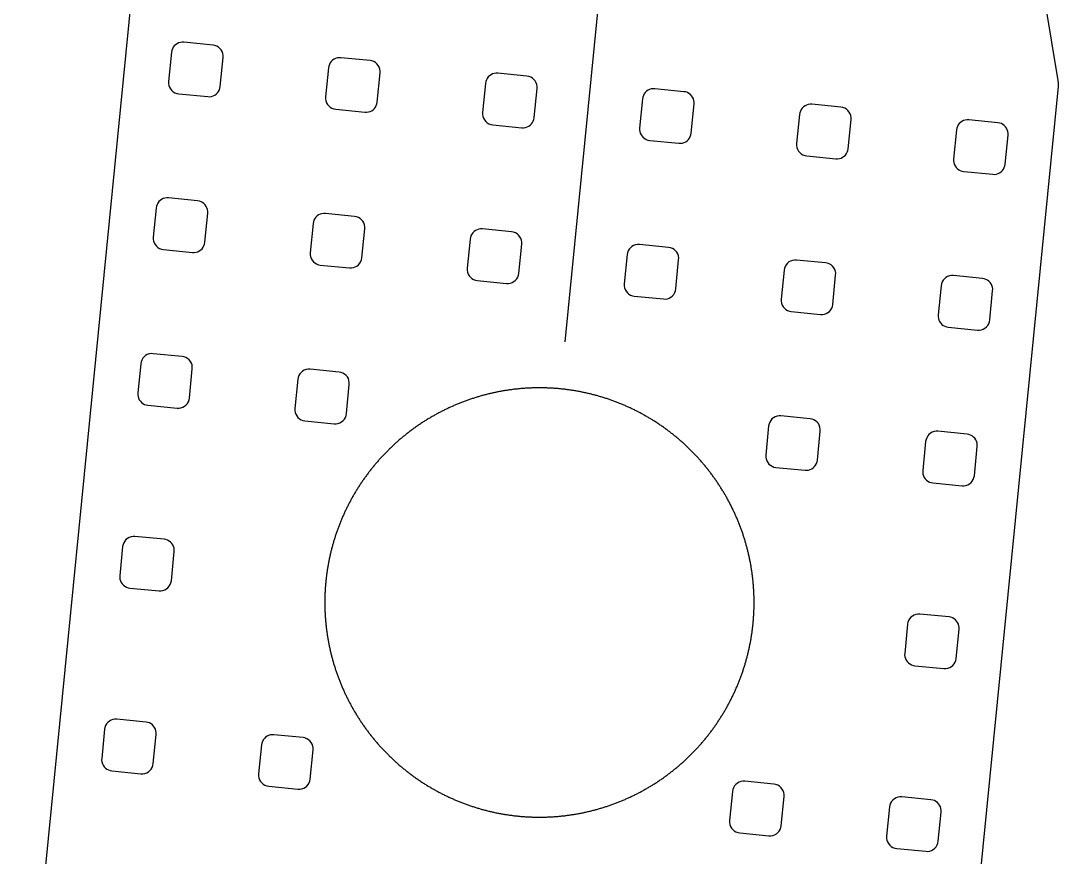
# Model space of a CAD drawing. Header units: millimetres. Extents: x -391 to 435, y -334 to 302.
# Drawn here: x -377.9 to -285.8, y -22.6 to 51.6 of the extents above; entities that cross this region are included whole.
import ezdxf

# ---------------------------------------------------------------- set-up
doc = ezdxf.new("R2010")
doc.units = ezdxf.units.MM
doc.layers.add('LED_STRIP', color=30, linetype='Continuous')
doc.layers.add('OUTLINE', color=7, linetype='Continuous')

msp = doc.modelspace()

# ---------------------------------------------------------------- linework, layer by layer
at = {"layer": 'LED_STRIP'}
msp.add_lwpolyline([(-329.548, 23.13), (-302.581, 295.702)], dxfattribs=at)
at = {"layer": 'OUTLINE'}
for points in [[(-377.869, -45.803), (-368.002, 53.935), (-367.959, 54.194), (-367.882, 54.445), (-342.035, 122.893), (-341.97, 123.098), (-341.928, 123.307), (-315.833, 299.813)], [(-288.781, 297.137), (-297.778, 118.94), (-297.777, 118.725), (-297.754, 118.513), (-285.82, 46.326), (-285.794, 46.065), (-285.803, 45.803), (-295.67, -53.935)]]:
    msp.add_lwpolyline(points, dxfattribs=at)
for points in [[(-364.463, 45.444), (-364.331, 45.33), (-364.181, 45.241), (-364.018, 45.18), (-363.847, 45.147), (-361.259, 44.892), (-361.102, 44.888), (-360.947, 44.91), (-360.797, 44.955), (-360.655, 45.024), (-360.527, 45.113), (-360.414, 45.222), (-360.319, 45.347), (-360.245, 45.486), (-360.193, 45.634), (-360.166, 45.788), (-359.91, 48.376), (-359.908, 48.55), (-359.936, 48.722), (-359.994, 48.886), (-360.079, 49.038), (-360.19, 49.173), (-360.322, 49.287), (-360.472, 49.375), (-360.635, 49.437), (-360.806, 49.469), (-363.394, 49.725), (-363.551, 49.728), (-363.706, 49.707), (-363.856, 49.661), (-363.997, 49.593), (-364.126, 49.503), (-364.239, 49.395), (-364.334, 49.27), (-364.408, 49.131), (-364.46, 48.983), (-364.487, 48.828), (-364.743, 46.241), (-364.745, 46.067), (-364.717, 45.895), (-364.659, 45.73), (-364.574, 45.578), (-364.463, 45.444)], [(-350.642, 44.2), (-350.531, 44.065), (-350.399, 43.952), (-350.249, 43.863), (-350.086, 43.801), (-349.915, 43.769), (-347.327, 43.513), (-347.17, 43.51), (-347.015, 43.531), (-346.865, 43.577), (-346.723, 43.645), (-346.595, 43.735), (-346.482, 43.844), (-346.387, 43.969), (-346.313, 44.107), (-346.261, 44.255), (-346.234, 44.41), (-345.978, 46.997), (-345.976, 47.172), (-346.004, 47.344), (-346.062, 47.508), (-346.147, 47.66), (-346.258, 47.795), (-346.39, 47.908), (-346.54, 47.997), (-346.703, 48.059), (-346.874, 48.091), (-349.462, 48.347), (-349.619, 48.35), (-349.774, 48.329), (-349.924, 48.283), (-350.065, 48.215), (-350.194, 48.125), (-350.307, 48.016), (-350.402, 47.891), (-350.476, 47.753), (-350.528, 47.605), (-350.555, 47.45), (-350.811, 44.863), (-350.813, 44.688), (-350.785, 44.516), (-350.727, 44.352), (-350.642, 44.2)], [(-336.71, 42.822), (-336.599, 42.687), (-336.467, 42.573), (-336.317, 42.485), (-336.154, 42.423), (-335.983, 42.391), (-333.395, 42.135), (-333.238, 42.132), (-333.083, 42.153), (-332.933, 42.199), (-332.791, 42.267), (-332.663, 42.357), (-332.55, 42.465), (-332.455, 42.591), (-332.381, 42.729), (-332.329, 42.877), (-332.302, 43.032), (-332.046, 45.619), (-332.044, 45.793), (-332.072, 45.965), (-332.13, 46.13), (-332.215, 46.282), (-332.326, 46.416), (-332.458, 46.53), (-332.608, 46.619), (-332.771, 46.68), (-332.942, 46.713), (-335.53, 46.969), (-335.687, 46.972), (-335.842, 46.95), (-335.992, 46.905), (-336.133, 46.836), (-336.262, 46.747), (-336.375, 46.638), (-336.47, 46.513), (-336.544, 46.375), (-336.596, 46.226), (-336.623, 46.072), (-336.879, 43.484), (-336.881, 43.31), (-336.853, 43.138), (-336.795, 42.974), (-336.71, 42.822)], [(-322.725, 41.374), (-322.617, 41.26), (-322.492, 41.166), (-322.353, 41.092), (-322.205, 41.04), (-322.051, 41.013), (-319.463, 40.757), (-319.306, 40.753), (-319.151, 40.775), (-319.001, 40.82), (-318.859, 40.889), (-318.731, 40.978), (-318.618, 41.087), (-318.523, 41.212), (-318.449, 41.351), (-318.397, 41.499), (-318.37, 41.653), (-318.114, 44.241), (-318.111, 44.398), (-318.132, 44.553), (-318.177, 44.703), (-318.246, 44.844), (-318.336, 44.973), (-318.444, 45.086), (-318.569, 45.181), (-318.708, 45.255), (-318.856, 45.307), (-319.01, 45.334), (-321.598, 45.59), (-321.755, 45.593), (-321.91, 45.572), (-322.06, 45.526), (-322.201, 45.458), (-322.33, 45.368), (-322.443, 45.26), (-322.538, 45.135), (-322.612, 44.996), (-322.664, 44.848), (-322.691, 44.693), (-322.947, 42.106), (-322.95, 41.949), (-322.929, 41.794), (-322.884, 41.644), (-322.815, 41.502), (-322.725, 41.374)], [(-308.846, 40.065), (-308.735, 39.93), (-308.603, 39.817), (-308.453, 39.728), (-308.29, 39.666), (-308.119, 39.634), (-305.531, 39.378), (-305.374, 39.375), (-305.219, 39.397), (-305.069, 39.442), (-304.928, 39.51), (-304.799, 39.6), (-304.686, 39.709), (-304.591, 39.834), (-304.517, 39.972), (-304.465, 40.12), (-304.438, 40.275), (-304.182, 42.862), (-304.18, 43.037), (-304.208, 43.209), (-304.266, 43.373), (-304.351, 43.525), (-304.462, 43.66), (-304.594, 43.773), (-304.744, 43.862), (-304.907, 43.924), (-305.078, 43.956), (-307.666, 44.212), (-307.823, 44.215), (-307.978, 44.194), (-308.128, 44.148), (-308.269, 44.08), (-308.398, 43.99), (-308.511, 43.881), (-308.606, 43.756), (-308.68, 43.618), (-308.732, 43.47), (-308.759, 43.315), (-309.015, 40.728), (-309.017, 40.554), (-308.989, 40.382), (-308.931, 40.217), (-308.846, 40.065)], [(-294.861, 38.617), (-294.753, 38.504), (-294.628, 38.409), (-294.489, 38.335), (-294.341, 38.284), (-294.187, 38.256), (-291.599, 38), (-291.442, 37.997), (-291.287, 38.018), (-291.137, 38.064), (-290.996, 38.132), (-290.867, 38.222), (-290.754, 38.33), (-290.659, 38.456), (-290.585, 38.594), (-290.533, 38.742), (-290.506, 38.897), (-290.25, 41.484), (-290.247, 41.641), (-290.268, 41.796), (-290.313, 41.947), (-290.382, 42.088), (-290.472, 42.216), (-290.58, 42.33), (-290.705, 42.424), (-290.844, 42.498), (-290.992, 42.55), (-291.146, 42.578), (-293.734, 42.834), (-293.891, 42.837), (-294.046, 42.815), (-294.196, 42.77), (-294.337, 42.701), (-294.466, 42.612), (-294.579, 42.503), (-294.674, 42.378), (-294.748, 42.24), (-294.8, 42.091), (-294.827, 41.937), (-295.083, 39.349), (-295.086, 39.193), (-295.065, 39.037), (-295.02, 38.887), (-294.951, 38.746), (-294.861, 38.617)], [(-365.941, 31.757), (-365.831, 31.622), (-365.698, 31.509), (-365.548, 31.42), (-365.385, 31.358), (-365.214, 31.326), (-362.627, 31.07), (-362.47, 31.067), (-362.314, 31.088), (-362.164, 31.134), (-362.023, 31.202), (-361.894, 31.292), (-361.781, 31.401), (-361.686, 31.526), (-361.612, 31.664), (-361.561, 31.812), (-361.533, 31.967), (-361.277, 34.554), (-361.274, 34.711), (-361.295, 34.866), (-361.341, 35.017), (-361.409, 35.158), (-361.499, 35.287), (-361.608, 35.4), (-361.733, 35.495), (-361.871, 35.569), (-362.019, 35.62), (-362.174, 35.648), (-364.761, 35.904), (-364.918, 35.907), (-365.073, 35.885), (-365.224, 35.84), (-365.365, 35.772), (-365.494, 35.682), (-365.607, 35.573), (-365.701, 35.448), (-365.776, 35.31), (-365.827, 35.162), (-365.855, 35.007), (-366.111, 32.42), (-366.113, 32.245), (-366.084, 32.073), (-366.027, 31.909), (-365.941, 31.757)], [(-352.009, 30.379), (-351.899, 30.244), (-351.766, 30.13), (-351.616, 30.041), (-351.453, 29.98), (-351.282, 29.948), (-348.695, 29.692), (-348.52, 29.69), (-348.348, 29.718), (-348.184, 29.776), (-348.032, 29.861), (-347.897, 29.972), (-347.784, 30.104), (-347.695, 30.254), (-347.633, 30.417), (-347.601, 30.588), (-347.345, 33.176), (-347.343, 33.35), (-347.371, 33.522), (-347.429, 33.687), (-347.515, 33.839), (-347.625, 33.973), (-347.757, 34.087), (-347.907, 34.176), (-348.07, 34.237), (-348.242, 34.269), (-350.829, 34.525), (-350.986, 34.529), (-351.141, 34.507), (-351.292, 34.462), (-351.433, 34.393), (-351.562, 34.304), (-351.675, 34.195), (-351.769, 34.07), (-351.844, 33.931), (-351.895, 33.783), (-351.923, 33.629), (-352.179, 31.041), (-352.181, 30.867), (-352.152, 30.695), (-352.095, 30.531), (-352.009, 30.379)], [(-338.077, 29), (-337.967, 28.866), (-337.834, 28.752), (-337.684, 28.663), (-337.521, 28.602), (-337.35, 28.569), (-334.763, 28.313), (-334.588, 28.311), (-334.416, 28.34), (-334.252, 28.398), (-334.1, 28.483), (-333.965, 28.594), (-333.852, 28.726), (-333.763, 28.876), (-333.701, 29.039), (-333.669, 29.21), (-333.413, 31.798), (-333.411, 31.972), (-333.439, 32.144), (-333.497, 32.308), (-333.583, 32.46), (-333.693, 32.595), (-333.825, 32.709), (-333.975, 32.797), (-334.138, 32.859), (-334.31, 32.891), (-336.897, 33.147), (-337.054, 33.15), (-337.209, 33.129), (-337.36, 33.083), (-337.501, 33.015), (-337.63, 32.925), (-337.743, 32.817), (-337.838, 32.691), (-337.912, 32.553), (-337.963, 32.405), (-337.991, 32.25), (-338.247, 29.663), (-338.249, 29.489), (-338.22, 29.317), (-338.163, 29.152), (-338.077, 29)], [(-324.145, 27.622), (-324.035, 27.487), (-323.902, 27.374), (-323.752, 27.285), (-323.589, 27.223), (-323.418, 27.191), (-320.831, 26.935), (-320.656, 26.933), (-320.484, 26.961), (-320.32, 27.019), (-320.168, 27.105), (-320.033, 27.215), (-319.92, 27.347), (-319.831, 27.497), (-319.769, 27.661), (-319.737, 27.832), (-319.481, 30.419), (-319.479, 30.594), (-319.507, 30.766), (-319.565, 30.93), (-319.651, 31.082), (-319.761, 31.217), (-319.893, 31.33), (-320.043, 31.419), (-320.206, 31.481), (-320.378, 31.513), (-322.965, 31.769), (-323.139, 31.771), (-323.311, 31.742), (-323.476, 31.685), (-323.628, 31.599), (-323.763, 31.489), (-323.876, 31.356), (-323.965, 31.207), (-324.026, 31.043), (-324.059, 30.872), (-324.315, 28.285), (-324.317, 28.11), (-324.288, 27.938), (-324.231, 27.774), (-324.145, 27.622)], [(-310.213, 26.244), (-310.103, 26.109), (-309.97, 25.995), (-309.82, 25.906), (-309.657, 25.845), (-309.486, 25.813), (-306.899, 25.557), (-306.724, 25.555), (-306.552, 25.583), (-306.388, 25.641), (-306.236, 25.726), (-306.101, 25.837), (-305.988, 25.969), (-305.899, 26.119), (-305.837, 26.282), (-305.805, 26.454), (-305.549, 29.041), (-305.547, 29.215), (-305.575, 29.387), (-305.633, 29.552), (-305.719, 29.704), (-305.829, 29.838), (-305.961, 29.952), (-306.111, 30.041), (-306.274, 30.102), (-306.446, 30.134), (-309.033, 30.39), (-309.207, 30.392), (-309.379, 30.364), (-309.544, 30.306), (-309.696, 30.221), (-309.831, 30.11), (-309.944, 29.978), (-310.033, 29.828), (-310.094, 29.665), (-310.127, 29.494), (-310.383, 26.906), (-310.385, 26.732), (-310.356, 26.56), (-310.299, 26.396), (-310.213, 26.244)], [(-296.229, 24.796), (-296.12, 24.682), (-295.995, 24.588), (-295.857, 24.514), (-295.708, 24.462), (-295.554, 24.434), (-292.967, 24.179), (-292.792, 24.177), (-292.62, 24.205), (-292.456, 24.263), (-292.304, 24.348), (-292.169, 24.459), (-292.056, 24.591), (-291.967, 24.741), (-291.905, 24.904), (-291.873, 25.075), (-291.617, 27.663), (-291.614, 27.819), (-291.635, 27.975), (-291.681, 28.125), (-291.749, 28.266), (-291.839, 28.395), (-291.948, 28.508), (-292.073, 28.603), (-292.211, 28.677), (-292.359, 28.729), (-292.514, 28.756), (-295.101, 29.012), (-295.275, 29.014), (-295.447, 28.986), (-295.612, 28.928), (-295.764, 28.843), (-295.899, 28.732), (-296.012, 28.6), (-296.101, 28.45), (-296.162, 28.287), (-296.195, 28.115), (-296.451, 25.528), (-296.454, 25.371), (-296.432, 25.216), (-296.387, 25.066), (-296.319, 24.924), (-296.229, 24.796)], [(-367.256, 17.866), (-367.147, 17.753), (-367.022, 17.658), (-366.884, 17.584), (-366.736, 17.532), (-366.581, 17.505), (-363.994, 17.249), (-363.82, 17.247), (-363.648, 17.275), (-363.483, 17.333), (-363.331, 17.418), (-363.196, 17.529), (-363.083, 17.661), (-362.994, 17.811), (-362.933, 17.974), (-362.9, 18.145), (-362.644, 20.733), (-362.642, 20.907), (-362.671, 21.079), (-362.728, 21.244), (-362.814, 21.395), (-362.924, 21.53), (-363.057, 21.644), (-363.207, 21.733), (-363.37, 21.794), (-363.541, 21.826), (-366.128, 22.082), (-366.303, 22.084), (-366.475, 22.056), (-366.639, 21.998), (-366.791, 21.913), (-366.926, 21.802), (-367.039, 21.67), (-367.128, 21.52), (-367.19, 21.357), (-367.222, 21.186), (-367.478, 18.598), (-367.481, 18.441), (-367.46, 18.286), (-367.414, 18.136), (-367.346, 17.995), (-367.256, 17.866)], [(-353.376, 16.557), (-353.266, 16.422), (-353.134, 16.309), (-352.984, 16.22), (-352.821, 16.159), (-352.649, 16.126), (-350.062, 15.87), (-349.888, 15.868), (-349.716, 15.897), (-349.551, 15.954), (-349.399, 16.04), (-349.264, 16.15), (-349.151, 16.283), (-349.062, 16.433), (-349.001, 16.596), (-348.968, 16.767), (-348.712, 19.354), (-348.71, 19.529), (-348.739, 19.701), (-348.796, 19.865), (-348.882, 20.017), (-348.992, 20.152), (-349.125, 20.265), (-349.275, 20.354), (-349.438, 20.416), (-349.609, 20.448), (-352.196, 20.704), (-352.371, 20.706), (-352.543, 20.678), (-352.707, 20.62), (-352.859, 20.534), (-352.994, 20.424), (-353.107, 20.292), (-353.196, 20.142), (-353.258, 19.979), (-353.29, 19.807), (-353.546, 17.22), (-353.548, 17.046), (-353.52, 16.874), (-353.462, 16.709), (-353.376, 16.557)], [(-312.787, 0.166), (-312.787, 0.249), (-312.789, 0.332), (-312.79, 0.416), (-312.792, 0.499), (-312.795, 0.582), (-312.797, 0.665), (-312.801, 0.748), (-312.804, 0.831), (-312.808, 0.914), (-312.812, 0.997), (-312.817, 1.08), (-312.821, 1.163), (-312.827, 1.246), (-312.832, 1.329), (-312.838, 1.412), (-312.845, 1.495), (-312.851, 1.577), (-312.858, 1.66), (-312.866, 1.743), (-312.874, 1.826), (-312.882, 1.909), (-312.89, 1.991), (-312.899, 2.074), (-312.908, 2.157), (-312.918, 2.239), (-312.928, 2.322), (-312.938, 2.404), (-312.949, 2.487), (-312.96, 2.569), (-312.971, 2.651), (-312.983, 2.734), (-312.995, 2.816), (-313.008, 2.898), (-313.02, 2.98), (-313.034, 3.062), (-313.047, 3.144), (-313.061, 3.226), (-313.075, 3.308), (-313.09, 3.39), (-313.105, 3.472), (-313.12, 3.553), (-313.136, 3.635), (-313.152, 3.716), (-313.168, 3.798), (-313.185, 3.879), (-313.202, 3.961), (-313.22, 4.042), (-313.237, 4.123), (-313.256, 4.204), (-313.274, 4.285), (-313.293, 4.366), (-313.312, 4.447), (-313.332, 4.528), (-313.352, 4.609), (-313.372, 4.689), (-313.393, 4.77), (-313.414, 4.85), (-313.435, 4.931), (-313.457, 5.011), (-313.479, 5.091), (-313.501, 5.171), (-313.524, 5.251), (-313.547, 5.331), (-313.57, 5.41), (-313.594, 5.49), (-313.618, 5.57), (-313.643, 5.649), (-313.668, 5.728), (-313.693, 5.808), (-313.718, 5.887), (-313.744, 5.966), (-313.77, 6.045), (-313.797, 6.123), (-313.824, 6.202), (-313.851, 6.281), (-313.879, 6.359), (-313.906, 6.437), (-313.935, 6.515), (-313.963, 6.594), (-313.992, 6.671), (-314.022, 6.749), (-314.051, 6.827), (-314.081, 6.904), (-314.111, 6.982), (-314.142, 7.059), (-314.173, 7.136), (-314.204, 7.213), (-314.236, 7.29), (-314.268, 7.367), (-314.3, 7.443), (-314.333, 7.52), (-314.366, 7.596), (-314.399, 7.672), (-314.433, 7.748), (-314.467, 7.824), (-314.501, 7.9), (-314.536, 7.975), (-314.571, 8.051), (-314.606, 8.126), (-314.642, 8.201), (-314.678, 8.276), (-314.714, 8.351), (-314.75, 8.426), (-314.787, 8.5), (-314.825, 8.574), (-314.862, 8.649), (-314.9, 8.722), (-314.938, 8.796), (-314.977, 8.87), (-315.016, 8.943), (-315.055, 9.017), (-315.094, 9.09), (-315.134, 9.163), (-315.174, 9.236), (-315.215, 9.308), (-315.256, 9.381), (-315.297, 9.453), (-315.338, 9.525), (-315.38, 9.597), (-315.422, 9.669), (-315.464, 9.74), (-315.507, 9.811), (-315.55, 9.883), (-315.593, 9.954), (-315.637, 10.024), (-315.681, 10.095), (-315.725, 10.165), (-315.769, 10.236), (-315.814, 10.306), (-315.859, 10.375), (-315.905, 10.445), (-315.95, 10.514), (-315.996, 10.584), (-316.043, 10.653), (-316.089, 10.721), (-316.136, 10.79), (-316.183, 10.858), (-316.231, 10.927), (-316.279, 10.995), (-316.327, 11.062), (-316.375, 11.13), (-316.424, 11.197), (-316.473, 11.264), (-316.522, 11.331), (-316.572, 11.398), (-316.622, 11.465), (-316.672, 11.531), (-316.722, 11.597), (-316.773, 11.663), (-316.824, 11.728), (-316.876, 11.794), (-316.927, 11.859), (-316.979, 11.924), (-317.031, 11.989), (-317.084, 12.053), (-317.136, 12.117), (-317.189, 12.181), (-317.243, 12.245), (-317.296, 12.309), (-317.35, 12.372), (-317.404, 12.435), (-317.459, 12.498), (-317.513, 12.561), (-317.568, 12.623), (-317.623, 12.685), (-317.679, 12.747), (-317.735, 12.809), (-317.791, 12.87), (-317.847, 12.931), (-317.904, 12.992), (-317.96, 13.053), (-318.017, 13.113), (-318.075, 13.173), (-318.132, 13.233), (-318.19, 13.293), (-318.248, 13.352), (-318.307, 13.411), (-318.365, 13.47), (-318.424, 13.529), (-318.484, 13.587), (-318.543, 13.646), (-318.603, 13.703), (-318.663, 13.761), (-318.723, 13.818), (-318.783, 13.875), (-318.844, 13.932), (-318.905, 13.989), (-318.966, 14.045), (-319.027, 14.101), (-319.089, 14.157), (-319.151, 14.212), (-319.213, 14.268), (-319.275, 14.323), (-319.338, 14.377), (-319.401, 14.432), (-319.464, 14.486), (-319.527, 14.54), (-319.591, 14.593), (-319.655, 14.646), (-319.719, 14.699), (-319.783, 14.752), (-319.847, 14.805), (-319.912, 14.857), (-319.977, 14.909), (-320.042, 14.96), (-320.108, 15.012), (-320.173, 15.063), (-320.239, 15.113), (-320.305, 15.164), (-320.371, 15.214), (-320.438, 15.264), (-320.504, 15.313), (-320.571, 15.363), (-320.639, 15.412), (-320.706, 15.46), (-320.773, 15.509), (-320.841, 15.557), (-320.909, 15.605), (-320.977, 15.652), (-321.046, 15.7), (-321.114, 15.747), (-321.183, 15.793), (-321.252, 15.839), (-321.321, 15.886), (-321.391, 15.931), (-321.46, 15.977), (-321.53, 16.022), (-321.6, 16.067), (-321.671, 16.111), (-321.741, 16.155), (-321.811, 16.199), (-321.882, 16.243), (-321.953, 16.286), (-322.024, 16.329), (-322.096, 16.372), (-322.167, 16.414), (-322.239, 16.456), (-322.311, 16.498), (-322.383, 16.539), (-322.455, 16.58), (-322.528, 16.621), (-322.6, 16.662), (-322.673, 16.702), (-322.746, 16.741), (-322.819, 16.781), (-322.892, 16.82), (-322.966, 16.859), (-323.04, 16.898), (-323.113, 16.936), (-323.187, 16.974), (-323.261, 17.011), (-323.336, 17.048), (-323.41, 17.085), (-323.485, 17.122), (-323.56, 17.158), (-323.635, 17.194), (-323.71, 17.23), (-323.785, 17.265), (-323.86, 17.3), (-323.936, 17.335), (-324.012, 17.369), (-324.088, 17.403), (-324.164, 17.437), (-324.24, 17.47), (-324.316, 17.503), (-324.392, 17.536), (-324.469, 17.568), (-324.546, 17.6), (-324.623, 17.632), (-324.7, 17.663), (-324.777, 17.694), (-324.854, 17.724), (-324.931, 17.755), (-325.009, 17.785), (-325.087, 17.814), (-325.164, 17.844), (-325.242, 17.873), (-325.32, 17.901), (-325.399, 17.929), (-325.477, 17.957), (-325.555, 17.985), (-325.634, 18.012), (-325.712, 18.039), (-325.791, 18.066), (-325.87, 18.092), (-325.949, 18.118), (-326.028, 18.143), (-326.107, 18.168), (-326.187, 18.193), (-326.266, 18.218), (-326.346, 18.242), (-326.425, 18.266), (-326.505, 18.289), (-326.585, 18.312), (-326.665, 18.335), (-326.745, 18.357), (-326.825, 18.379), (-326.905, 18.401), (-326.986, 18.422), (-327.066, 18.443), (-327.147, 18.464), (-327.227, 18.484), (-327.308, 18.504), (-327.389, 18.524), (-327.47, 18.543), (-327.551, 18.562), (-327.632, 18.58), (-327.713, 18.598), (-327.794, 18.616), (-327.875, 18.634), (-327.956, 18.651), (-328.038, 18.668), (-328.119, 18.684), (-328.201, 18.7), (-328.283, 18.716), (-328.364, 18.731), (-328.446, 18.746), (-328.528, 18.761), (-328.61, 18.775), (-328.692, 18.789), (-328.774, 18.802), (-328.856, 18.815), (-328.938, 18.828), (-329.02, 18.841), (-329.102, 18.853), (-329.185, 18.865), (-329.267, 18.876), (-329.349, 18.887), (-329.432, 18.898), (-329.514, 18.908), (-329.597, 18.918), (-329.679, 18.928), (-329.762, 18.937), (-329.845, 18.946), (-329.927, 18.954), (-330.01, 18.962), (-330.093, 18.97), (-330.176, 18.978), (-330.258, 18.985), (-330.341, 18.991), (-330.424, 18.998), (-330.507, 19.004), (-330.59, 19.009), (-330.673, 19.014), (-330.756, 19.019), (-330.839, 19.024), (-330.922, 19.028), (-331.005, 19.032), (-331.088, 19.035), (-331.171, 19.038), (-331.254, 19.041), (-331.337, 19.043), (-331.42, 19.045), (-331.503, 19.047), (-331.587, 19.048), (-331.67, 19.049), (-331.753, 19.05), (-331.836, 19.05), (-331.919, 19.05), (-332.002, 19.049), (-332.085, 19.048), (-332.168, 19.047), (-332.251, 19.045), (-332.335, 19.043), (-332.418, 19.041), (-332.501, 19.038), (-332.584, 19.035), (-332.667, 19.032), (-332.75, 19.028), (-332.833, 19.024), (-332.916, 19.019), (-332.999, 19.014), (-333.082, 19.009), (-333.165, 19.004), (-333.248, 18.998), (-333.331, 18.991), (-333.413, 18.985), (-333.496, 18.978), (-333.579, 18.97), (-333.662, 18.962), (-333.744, 18.954), (-333.827, 18.946), (-333.91, 18.937), (-333.992, 18.928), (-334.075, 18.918), (-334.157, 18.908), (-334.24, 18.898), (-334.322, 18.887), (-334.405, 18.876), (-334.487, 18.865), (-334.569, 18.853), (-334.652, 18.841), (-334.734, 18.828), (-334.816, 18.815), (-334.898, 18.802), (-334.98, 18.789), (-335.062, 18.775), (-335.144, 18.761), (-335.226, 18.746), (-335.307, 18.731), (-335.389, 18.716), (-335.471, 18.7), (-335.552, 18.684), (-335.634, 18.668), (-335.715, 18.651), (-335.797, 18.634), (-335.878, 18.616), (-335.959, 18.598), (-336.04, 18.58), (-336.121, 18.562), (-336.202, 18.543), (-336.283, 18.524), (-336.364, 18.504), (-336.444, 18.484), (-336.525, 18.464), (-336.606, 18.443), (-336.686, 18.422), (-336.766, 18.401), (-336.847, 18.379), (-336.927, 18.357), (-337.007, 18.335), (-337.087, 18.312), (-337.167, 18.289), (-337.246, 18.266), (-337.326, 18.242), (-337.406, 18.218), (-337.485, 18.193), (-337.564, 18.168), (-337.644, 18.143), (-337.723, 18.118), (-337.802, 18.092), (-337.881, 18.066), (-337.959, 18.039), (-338.038, 18.012), (-338.116, 17.985), (-338.195, 17.957), (-338.273, 17.929), (-338.351, 17.901), (-338.429, 17.873), (-338.507, 17.844), (-338.585, 17.814), (-338.663, 17.785), (-338.74, 17.755), (-338.818, 17.724), (-338.895, 17.694), (-338.972, 17.663), (-339.049, 17.632), (-339.126, 17.6), (-339.203, 17.568), (-339.279, 17.536), (-339.356, 17.503), (-339.432, 17.47), (-339.508, 17.437), (-339.584, 17.403), (-339.66, 17.369), (-339.736, 17.335), (-339.811, 17.3), (-339.887, 17.265), (-339.962, 17.23), (-340.037, 17.194), (-340.112, 17.158), (-340.187, 17.122), (-340.261, 17.085), (-340.336, 17.048), (-340.41, 17.011), (-340.484, 16.974), (-340.558, 16.936), (-340.632, 16.898), (-340.706, 16.859), (-340.779, 16.82), (-340.853, 16.781), (-340.926, 16.741), (-340.999, 16.702), (-341.071, 16.662), (-341.144, 16.621), (-341.217, 16.58), (-341.289, 16.539), (-341.361, 16.498), (-341.433, 16.456), (-341.504, 16.414), (-341.576, 16.372), (-341.647, 16.329), (-341.718, 16.286), (-341.789, 16.243), (-341.86, 16.199), (-341.931, 16.155), (-342.001, 16.111), (-342.071, 16.067), (-342.141, 16.022), (-342.211, 15.977), (-342.281, 15.931), (-342.35, 15.886), (-342.419, 15.839), (-342.488, 15.793), (-342.557, 15.747), (-342.626, 15.7), (-342.694, 15.652), (-342.762, 15.605), (-342.83, 15.557), (-342.898, 15.509), (-342.966, 15.46), (-343.033, 15.412), (-343.1, 15.363), (-343.167, 15.313), (-343.234, 15.264), (-343.3, 15.214), (-343.367, 15.164), (-343.433, 15.113), (-343.499, 15.063), (-343.564, 15.012), (-343.63, 14.96), (-343.695, 14.909), (-343.76, 14.857), (-343.824, 14.805), (-343.889, 14.752), (-343.953, 14.699), (-344.017, 14.646), (-344.081, 14.593), (-344.145, 14.54), (-344.208, 14.486), (-344.271, 14.432), (-344.334, 14.377), (-344.396, 14.323), (-344.459, 14.268), (-344.521, 14.212), (-344.583, 14.157), (-344.644, 14.101), (-344.706, 14.045), (-344.767, 13.989), (-344.828, 13.932), (-344.889, 13.875), (-344.949, 13.818), (-345.009, 13.761), (-345.069, 13.703), (-345.129, 13.646), (-345.188, 13.587), (-345.247, 13.529), (-345.306, 13.47), (-345.365, 13.411), (-345.423, 13.352), (-345.481, 13.293), (-345.539, 13.233), (-345.597, 13.173), (-345.654, 13.113), (-345.711, 13.053), (-345.768, 12.992), (-345.825, 12.931), (-345.881, 12.87), (-345.937, 12.809), (-345.993, 12.747), (-346.048, 12.685), (-346.103, 12.623), (-346.158, 12.561), (-346.213, 12.498), (-346.267, 12.435), (-346.322, 12.372), (-346.375, 12.309), (-346.429, 12.245), (-346.482, 12.181), (-346.535, 12.117), (-346.588, 12.053), (-346.64, 11.989), (-346.693, 11.924), (-346.745, 11.859), (-346.796, 11.794), (-346.847, 11.728), (-346.899, 11.663), (-346.949, 11.597), (-347, 11.531), (-347.05, 11.465), (-347.1, 11.398), (-347.149, 11.331), (-347.199, 11.264), (-347.248, 11.197), (-347.296, 11.13), (-347.345, 11.062), (-347.393, 10.995), (-347.441, 10.927), (-347.488, 10.858), (-347.535, 10.79), (-347.582, 10.721), (-347.629, 10.653), (-347.675, 10.584), (-347.721, 10.514), (-347.767, 10.445), (-347.813, 10.375), (-347.858, 10.306), (-347.902, 10.236), (-347.947, 10.165), (-347.991, 10.095), (-348.035, 10.024), (-348.079, 9.954), (-348.122, 9.883), (-348.165, 9.811), (-348.208, 9.74), (-348.25, 9.669), (-348.292, 9.597), (-348.334, 9.525), (-348.375, 9.453), (-348.416, 9.381), (-348.457, 9.308), (-348.497, 9.236), (-348.538, 9.163), (-348.577, 9.09), (-348.617, 9.017), (-348.656, 8.943), (-348.695, 8.87), (-348.733, 8.796), (-348.772, 8.722), (-348.81, 8.649), (-348.847, 8.574), (-348.884, 8.5), (-348.921, 8.426), (-348.958, 8.351), (-348.994, 8.276), (-349.03, 8.201), (-349.066, 8.126), (-349.101, 8.051), (-349.136, 7.975), (-349.171, 7.9), (-349.205, 7.824), (-349.239, 7.748), (-349.273, 7.672), (-349.306, 7.596), (-349.339, 7.52), (-349.371, 7.443), (-349.404, 7.367), (-349.436, 7.29), (-349.467, 7.213), (-349.499, 7.136), (-349.53, 7.059), (-349.56, 6.982), (-349.591, 6.904), (-349.621, 6.827), (-349.65, 6.749), (-349.679, 6.671), (-349.708, 6.594), (-349.737, 6.515), (-349.765, 6.437), (-349.793, 6.359), (-349.821, 6.281), (-349.848, 6.202), (-349.875, 6.123), (-349.901, 6.045), (-349.928, 5.966), (-349.953, 5.887), (-349.979, 5.808), (-350.004, 5.728), (-350.029, 5.649), (-350.053, 5.57), (-350.078, 5.49), (-350.101, 5.41), (-350.125, 5.331), (-350.148, 5.251), (-350.171, 5.171), (-350.193, 5.091), (-350.215, 5.011), (-350.237, 4.931), (-350.258, 4.85), (-350.279, 4.77), (-350.3, 4.689), (-350.32, 4.609), (-350.34, 4.528), (-350.36, 4.447), (-350.379, 4.366), (-350.398, 4.285), (-350.416, 4.204), (-350.434, 4.123), (-350.452, 4.042), (-350.47, 3.961), (-350.487, 3.879), (-350.503, 3.798), (-350.52, 3.716), (-350.536, 3.635), (-350.552, 3.553), (-350.567, 3.472), (-350.582, 3.39), (-350.596, 3.308), (-350.611, 3.226), (-350.625, 3.144), (-350.638, 3.062), (-350.651, 2.98), (-350.664, 2.898), (-350.677, 2.816), (-350.689, 2.734), (-350.7, 2.651), (-350.712, 2.569), (-350.723, 2.487), (-350.734, 2.404), (-350.744, 2.322), (-350.754, 2.239), (-350.763, 2.157), (-350.773, 2.074), (-350.782, 1.991), (-350.79, 1.909), (-350.798, 1.826), (-350.806, 1.743), (-350.813, 1.66), (-350.82, 1.577), (-350.827, 1.495), (-350.833, 1.412), (-350.839, 1.329), (-350.845, 1.246), (-350.85, 1.163), (-350.855, 1.08), (-350.86, 0.997), (-350.864, 0.914), (-350.868, 0.831), (-350.871, 0.748), (-350.874, 0.665), (-350.877, 0.582), (-350.879, 0.499), (-350.881, 0.416), (-350.883, 0.332), (-350.884, 0.249), (-350.885, 0.166), (-350.886, 0.083), (-350.886, 0), (-350.886, -0.083), (-350.885, -0.166), (-350.884, -0.249), (-350.883, -0.332), (-350.881, -0.416), (-350.879, -0.499), (-350.877, -0.582), (-350.874, -0.665), (-350.871, -0.748), (-350.868, -0.831), (-350.864, -0.914), (-350.86, -0.997), (-350.855, -1.08), (-350.85, -1.163), (-350.845, -1.246), (-350.839, -1.329), (-350.833, -1.412), (-350.827, -1.495), (-350.82, -1.577), (-350.813, -1.66), (-350.806, -1.743), (-350.798, -1.826), (-350.79, -1.909), (-350.782, -1.991), (-350.773, -2.074), (-350.763, -2.157), (-350.754, -2.239), (-350.744, -2.322), (-350.734, -2.404), (-350.723, -2.487), (-350.712, -2.569), (-350.7, -2.651), (-350.689, -2.734), (-350.677, -2.816), (-350.664, -2.898), (-350.651, -2.98), (-350.638, -3.062), (-350.625, -3.144), (-350.611, -3.226), (-350.596, -3.308), (-350.582, -3.39), (-350.567, -3.472), (-350.552, -3.553), (-350.536, -3.635), (-350.52, -3.716), (-350.503, -3.798), (-350.487, -3.879), (-350.47, -3.961), (-350.452, -4.042), (-350.434, -4.123), (-350.416, -4.204), (-350.398, -4.285), (-350.379, -4.366), (-350.36, -4.447), (-350.34, -4.528), (-350.32, -4.609), (-350.3, -4.689), (-350.279, -4.77), (-350.258, -4.85), (-350.237, -4.931), (-350.215, -5.011), (-350.193, -5.091), (-350.171, -5.171), (-350.148, -5.251), (-350.125, -5.331), (-350.101, -5.41), (-350.078, -5.49), (-350.053, -5.57), (-350.029, -5.649), (-350.004, -5.728), (-349.979, -5.808), (-349.953, -5.887), (-349.928, -5.966), (-349.901, -6.045), (-349.875, -6.123), (-349.848, -6.202), (-349.821, -6.281), (-349.793, -6.359), (-349.765, -6.437), (-349.737, -6.515), (-349.708, -6.594), (-349.679, -6.671), (-349.65, -6.749), (-349.621, -6.827), (-349.591, -6.904), (-349.56, -6.982), (-349.53, -7.059), (-349.499, -7.136), (-349.467, -7.213), (-349.436, -7.29), (-349.404, -7.367), (-349.371, -7.443), (-349.339, -7.52), (-349.306, -7.596), (-349.273, -7.672), (-349.239, -7.748), (-349.205, -7.824), (-349.171, -7.9), (-349.136, -7.975), (-349.101, -8.051), (-349.066, -8.126), (-349.03, -8.201), (-348.994, -8.276), (-348.958, -8.351), (-348.921, -8.426), (-348.884, -8.5), (-348.847, -8.574), (-348.81, -8.649), (-348.772, -8.722), (-348.733, -8.796), (-348.695, -8.87), (-348.656, -8.943), (-348.617, -9.017), (-348.577, -9.09), (-348.538, -9.163), (-348.497, -9.236), (-348.457, -9.308), (-348.416, -9.381), (-348.375, -9.453), (-348.334, -9.525), (-348.292, -9.597), (-348.25, -9.669), (-348.208, -9.74), (-348.165, -9.811), (-348.122, -9.883), (-348.079, -9.954), (-348.035, -10.024), (-347.991, -10.095), (-347.947, -10.165), (-347.902, -10.236), (-347.858, -10.306), (-347.813, -10.375), (-347.767, -10.445), (-347.721, -10.514), (-347.675, -10.584), (-347.629, -10.653), (-347.582, -10.721), (-347.535, -10.79), (-347.488, -10.858), (-347.441, -10.927), (-347.393, -10.995), (-347.345, -11.062), (-347.296, -11.13), (-347.248, -11.197), (-347.199, -11.264), (-347.149, -11.331), (-347.1, -11.398), (-347.05, -11.465), (-347, -11.531), (-346.949, -11.597), (-346.899, -11.663), (-346.847, -11.728), (-346.796, -11.794), (-346.745, -11.859), (-346.693, -11.924), (-346.64, -11.989), (-346.588, -12.053), (-346.535, -12.117), (-346.482, -12.181), (-346.429, -12.245), (-346.375, -12.309), (-346.322, -12.372), (-346.267, -12.435), (-346.213, -12.498), (-346.158, -12.561), (-346.103, -12.623), (-346.048, -12.685), (-345.993, -12.747), (-345.937, -12.809), (-345.881, -12.87), (-345.825, -12.931), (-345.768, -12.992), (-345.711, -13.053), (-345.654, -13.113), (-345.597, -13.173), (-345.539, -13.233), (-345.481, -13.293), (-345.423, -13.352), (-345.365, -13.411), (-345.306, -13.47), (-345.247, -13.529), (-345.188, -13.587), (-345.129, -13.646), (-345.069, -13.703), (-345.009, -13.761), (-344.949, -13.818), (-344.889, -13.875), (-344.828, -13.932), (-344.767, -13.989), (-344.706, -14.045), (-344.644, -14.101), (-344.583, -14.157), (-344.521, -14.212), (-344.459, -14.268), (-344.396, -14.323), (-344.334, -14.377), (-344.271, -14.432), (-344.208, -14.486), (-344.145, -14.54), (-344.081, -14.593), (-344.017, -14.646), (-343.953, -14.699), (-343.889, -14.752), (-343.824, -14.805), (-343.76, -14.857), (-343.695, -14.909), (-343.63, -14.96), (-343.564, -15.012), (-343.499, -15.063), (-343.433, -15.113), (-343.367, -15.164), (-343.3, -15.214), (-343.234, -15.264), (-343.167, -15.313), (-343.1, -15.363), (-343.033, -15.412), (-342.966, -15.46), (-342.898, -15.509), (-342.83, -15.557), (-342.762, -15.605), (-342.694, -15.652), (-342.626, -15.7), (-342.557, -15.747), (-342.488, -15.793), (-342.419, -15.839), (-342.35, -15.886), (-342.281, -15.931), (-342.211, -15.977), (-342.141, -16.022), (-342.071, -16.067), (-342.001, -16.111), (-341.931, -16.155), (-341.86, -16.199), (-341.789, -16.243), (-341.718, -16.286), (-341.647, -16.329), (-341.576, -16.372), (-341.504, -16.414), (-341.433, -16.456), (-341.361, -16.498), (-341.289, -16.539), (-341.217, -16.58), (-341.144, -16.621), (-341.071, -16.662), (-340.999, -16.702), (-340.926, -16.741), (-340.853, -16.781), (-340.779, -16.82), (-340.706, -16.859), (-340.632, -16.898), (-340.558, -16.936), (-340.484, -16.974), (-340.41, -17.011), (-340.336, -17.048), (-340.261, -17.085), (-340.187, -17.122), (-340.112, -17.158), (-340.037, -17.194), (-339.962, -17.23), (-339.887, -17.265), (-339.811, -17.3), (-339.736, -17.335), (-339.66, -17.369), (-339.584, -17.403), (-339.508, -17.437), (-339.432, -17.47), (-339.356, -17.503), (-339.279, -17.536), (-339.203, -17.568), (-339.126, -17.6), (-339.049, -17.632), (-338.972, -17.663), (-338.895, -17.694), (-338.818, -17.724), (-338.74, -17.755), (-338.663, -17.785), (-338.585, -17.814), (-338.507, -17.844), (-338.429, -17.873), (-338.351, -17.901), (-338.273, -17.929), (-338.195, -17.957), (-338.116, -17.985), (-338.038, -18.012), (-337.959, -18.039), (-337.881, -18.066), (-337.802, -18.092), (-337.723, -18.118), (-337.644, -18.143), (-337.564, -18.168), (-337.485, -18.193), (-337.406, -18.218), (-337.326, -18.242), (-337.246, -18.266), (-337.167, -18.289), (-337.087, -18.312), (-337.007, -18.335), (-336.927, -18.357), (-336.847, -18.379), (-336.766, -18.401), (-336.686, -18.422), (-336.606, -18.443), (-336.525, -18.464), (-336.444, -18.484), (-336.364, -18.504), (-336.283, -18.524), (-336.202, -18.543), (-336.121, -18.562), (-336.04, -18.58), (-335.959, -18.598), (-335.878, -18.616), (-335.797, -18.634), (-335.715, -18.651), (-335.634, -18.668), (-335.552, -18.684), (-335.471, -18.7), (-335.389, -18.716), (-335.307, -18.731), (-335.226, -18.746), (-335.144, -18.761), (-335.062, -18.775), (-334.98, -18.789), (-334.898, -18.802), (-334.816, -18.815), (-334.734, -18.828), (-334.652, -18.841), (-334.569, -18.853), (-334.487, -18.865), (-334.405, -18.876), (-334.322, -18.887), (-334.24, -18.898), (-334.157, -18.908), (-334.075, -18.918), (-333.992, -18.928), (-333.91, -18.937), (-333.827, -18.946), (-333.744, -18.954), (-333.662, -18.962), (-333.579, -18.97), (-333.496, -18.978), (-333.413, -18.985), (-333.331, -18.991), (-333.248, -18.998), (-333.165, -19.004), (-333.082, -19.009), (-332.999, -19.014), (-332.916, -19.019), (-332.833, -19.024), (-332.75, -19.028), (-332.667, -19.032), (-332.584, -19.035), (-332.501, -19.038), (-332.418, -19.041), (-332.335, -19.043), (-332.251, -19.045), (-332.168, -19.047), (-332.085, -19.048), (-332.002, -19.049), (-331.919, -19.05), (-331.836, -19.05), (-331.753, -19.05), (-331.67, -19.049), (-331.587, -19.048), (-331.503, -19.047), (-331.42, -19.045), (-331.337, -19.043), (-331.254, -19.041), (-331.171, -19.038), (-331.088, -19.035), (-331.005, -19.032), (-330.922, -19.028), (-330.839, -19.024), (-330.756, -19.019), (-330.673, -19.014), (-330.59, -19.009), (-330.507, -19.004), (-330.424, -18.998), (-330.341, -18.991), (-330.258, -18.985), (-330.176, -18.978), (-330.093, -18.97), (-330.01, -18.962), (-329.927, -18.954), (-329.845, -18.946), (-329.762, -18.937), (-329.679, -18.928), (-329.597, -18.918), (-329.514, -18.908), (-329.432, -18.898), (-329.349, -18.887), (-329.267, -18.876), (-329.185, -18.865), (-329.102, -18.853), (-329.02, -18.841), (-328.938, -18.828), (-328.856, -18.815), (-328.774, -18.802), (-328.692, -18.789), (-328.61, -18.775), (-328.528, -18.761), (-328.446, -18.746), (-328.364, -18.731), (-328.283, -18.716), (-328.201, -18.7), (-328.119, -18.684), (-328.038, -18.668), (-327.956, -18.651), (-327.875, -18.634), (-327.794, -18.616), (-327.713, -18.598), (-327.632, -18.58), (-327.551, -18.562), (-327.47, -18.543), (-327.389, -18.524), (-327.308, -18.504), (-327.227, -18.484), (-327.147, -18.464), (-327.066, -18.443), (-326.986, -18.422), (-326.905, -18.401), (-326.825, -18.379), (-326.745, -18.357), (-326.665, -18.335), (-326.585, -18.312), (-326.505, -18.289), (-326.425, -18.266), (-326.346, -18.242), (-326.266, -18.218), (-326.187, -18.193), (-326.107, -18.168), (-326.028, -18.143), (-325.949, -18.118), (-325.87, -18.092), (-325.791, -18.066), (-325.712, -18.039), (-325.634, -18.012), (-325.555, -17.985), (-325.477, -17.957), (-325.399, -17.929), (-325.32, -17.901), (-325.242, -17.873), (-325.164, -17.844), (-325.087, -17.814), (-325.009, -17.785), (-324.931, -17.755), (-324.854, -17.724), (-324.777, -17.694), (-324.7, -17.663), (-324.623, -17.632), (-324.546, -17.6), (-324.469, -17.568), (-324.392, -17.536), (-324.316, -17.503), (-324.24, -17.47), (-324.164, -17.437), (-324.088, -17.403), (-324.012, -17.369), (-323.936, -17.335), (-323.86, -17.3), (-323.785, -17.265), (-323.71, -17.23), (-323.635, -17.194), (-323.56, -17.158), (-323.485, -17.122), (-323.41, -17.085), (-323.336, -17.048), (-323.261, -17.011), (-323.187, -16.974), (-323.113, -16.936), (-323.04, -16.898), (-322.966, -16.859), (-322.892, -16.82), (-322.819, -16.781), (-322.746, -16.741), (-322.673, -16.702), (-322.6, -16.662), (-322.528, -16.621), (-322.455, -16.58), (-322.383, -16.539), (-322.311, -16.498), (-322.239, -16.456), (-322.167, -16.414), (-322.096, -16.372), (-322.024, -16.329), (-321.953, -16.286), (-321.882, -16.243), (-321.811, -16.199), (-321.741, -16.155), (-321.671, -16.111), (-321.6, -16.067), (-321.53, -16.022), (-321.46, -15.977), (-321.391, -15.931), (-321.321, -15.886), (-321.252, -15.839), (-321.183, -15.793), (-321.114, -15.747), (-321.046, -15.7), (-320.977, -15.652), (-320.909, -15.605), (-320.841, -15.557), (-320.773, -15.509), (-320.706, -15.46), (-320.639, -15.412), (-320.571, -15.363), (-320.504, -15.313), (-320.438, -15.264), (-320.371, -15.214), (-320.305, -15.164), (-320.239, -15.113), (-320.173, -15.063), (-320.108, -15.012), (-320.042, -14.96), (-319.977, -14.909), (-319.912, -14.857), (-319.847, -14.805), (-319.783, -14.752), (-319.719, -14.699), (-319.655, -14.646), (-319.591, -14.593), (-319.527, -14.54), (-319.464, -14.486), (-319.401, -14.432), (-319.338, -14.377), (-319.275, -14.323), (-319.213, -14.268), (-319.151, -14.212), (-319.089, -14.157), (-319.027, -14.101), (-318.966, -14.045), (-318.905, -13.989), (-318.844, -13.932), (-318.783, -13.875), (-318.723, -13.818), (-318.663, -13.761), (-318.603, -13.703), (-318.543, -13.646), (-318.484, -13.587), (-318.424, -13.529), (-318.365, -13.47), (-318.307, -13.411), (-318.248, -13.352), (-318.19, -13.293), (-318.132, -13.233), (-318.075, -13.173), (-318.017, -13.113), (-317.96, -13.053), (-317.904, -12.992), (-317.847, -12.931), (-317.791, -12.87), (-317.735, -12.809), (-317.679, -12.747), (-317.623, -12.685), (-317.568, -12.623), (-317.513, -12.561), (-317.459, -12.498), (-317.404, -12.435), (-317.35, -12.372), (-317.296, -12.309), (-317.243, -12.245), (-317.189, -12.181), (-317.136, -12.117), (-317.084, -12.053), (-317.031, -11.989), (-316.979, -11.924), (-316.927, -11.859), (-316.876, -11.794), (-316.824, -11.728), (-316.773, -11.663), (-316.722, -11.597), (-316.672, -11.531), (-316.622, -11.465), (-316.572, -11.398), (-316.522, -11.331), (-316.473, -11.264), (-316.424, -11.197), (-316.375, -11.13), (-316.327, -11.062), (-316.279, -10.995), (-316.231, -10.927), (-316.183, -10.858), (-316.136, -10.79), (-316.089, -10.721), (-316.043, -10.653), (-315.996, -10.584), (-315.95, -10.514), (-315.905, -10.445), (-315.859, -10.375), (-315.814, -10.306), (-315.769, -10.236), (-315.725, -10.165), (-315.681, -10.095), (-315.637, -10.024), (-315.593, -9.954), (-315.55, -9.883), (-315.507, -9.811), (-315.464, -9.74), (-315.422, -9.669), (-315.38, -9.597), (-315.338, -9.525), (-315.297, -9.453), (-315.256, -9.381), (-315.215, -9.308), (-315.174, -9.236), (-315.134, -9.163), (-315.094, -9.09), (-315.055, -9.017), (-315.016, -8.943), (-314.977, -8.87), (-314.938, -8.796), (-314.9, -8.722), (-314.862, -8.649), (-314.825, -8.574), (-314.787, -8.5), (-314.75, -8.426), (-314.714, -8.351), (-314.678, -8.276), (-314.642, -8.201), (-314.606, -8.126), (-314.571, -8.051), (-314.536, -7.975), (-314.501, -7.9), (-314.467, -7.824), (-314.433, -7.748), (-314.399, -7.672), (-314.366, -7.596), (-314.333, -7.52), (-314.3, -7.443), (-314.268, -7.367), (-314.236, -7.29), (-314.204, -7.213), (-314.173, -7.136), (-314.142, -7.059), (-314.111, -6.982), (-314.081, -6.904), (-314.051, -6.827), (-314.022, -6.749), (-313.992, -6.671), (-313.963, -6.594), (-313.935, -6.515), (-313.906, -6.437), (-313.879, -6.359), (-313.851, -6.281), (-313.824, -6.202), (-313.797, -6.123), (-313.77, -6.045), (-313.744, -5.966), (-313.718, -5.887), (-313.693, -5.808), (-313.668, -5.728), (-313.643, -5.649), (-313.618, -5.57), (-313.594, -5.49), (-313.57, -5.41), (-313.547, -5.331), (-313.524, -5.251), (-313.501, -5.171), (-313.479, -5.091), (-313.457, -5.011), (-313.435, -4.931), (-313.414, -4.85), (-313.393, -4.77), (-313.372, -4.689), (-313.352, -4.609), (-313.332, -4.528), (-313.312, -4.447), (-313.293, -4.366), (-313.274, -4.285), (-313.256, -4.204), (-313.237, -4.123), (-313.22, -4.042), (-313.202, -3.961), (-313.185, -3.879), (-313.168, -3.798), (-313.152, -3.716), (-313.136, -3.635), (-313.12, -3.553), (-313.105, -3.472), (-313.09, -3.39), (-313.075, -3.308), (-313.061, -3.226), (-313.047, -3.144), (-313.034, -3.062), (-313.02, -2.98), (-313.008, -2.898), (-312.995, -2.816), (-312.983, -2.734), (-312.971, -2.651), (-312.96, -2.569), (-312.949, -2.487), (-312.938, -2.404), (-312.928, -2.322), (-312.918, -2.239), (-312.908, -2.157), (-312.899, -2.074), (-312.89, -1.991), (-312.882, -1.909), (-312.874, -1.826), (-312.866, -1.743), (-312.858, -1.66), (-312.851, -1.577), (-312.845, -1.495), (-312.838, -1.412), (-312.832, -1.329), (-312.827, -1.246), (-312.821, -1.163), (-312.817, -1.08), (-312.812, -0.997), (-312.808, -0.914), (-312.804, -0.831), (-312.801, -0.748), (-312.797, -0.665), (-312.795, -0.582), (-312.792, -0.499), (-312.79, -0.416), (-312.789, -0.332), (-312.787, -0.249), (-312.787, -0.166), (-312.786, -0.083), (-312.786, 0), (-312.786, 0.083), (-312.787, 0.166)], [(-311.581, 12.422), (-311.47, 12.287), (-311.338, 12.174), (-311.188, 12.085), (-311.025, 12.024), (-310.853, 11.991), (-308.266, 11.735), (-308.109, 11.732), (-307.954, 11.754), (-307.803, 11.799), (-307.662, 11.868), (-307.533, 11.957), (-307.42, 12.066), (-307.326, 12.191), (-307.252, 12.329), (-307.2, 12.478), (-307.172, 12.632), (-306.916, 15.219), (-306.914, 15.394), (-306.943, 15.566), (-307.001, 15.73), (-307.086, 15.882), (-307.196, 16.017), (-307.329, 16.131), (-307.479, 16.219), (-307.642, 16.281), (-307.813, 16.313), (-310.4, 16.569), (-310.575, 16.571), (-310.747, 16.543), (-310.911, 16.485), (-311.063, 16.4), (-311.198, 16.289), (-311.312, 16.157), (-311.4, 16.007), (-311.462, 15.844), (-311.494, 15.672), (-311.75, 13.085), (-311.752, 12.911), (-311.724, 12.739), (-311.666, 12.574), (-311.581, 12.422)], [(-297.596, 10.974), (-297.488, 10.861), (-297.362, 10.766), (-297.224, 10.692), (-297.076, 10.641), (-296.921, 10.613), (-294.334, 10.357), (-294.16, 10.355), (-293.988, 10.383), (-293.823, 10.441), (-293.671, 10.527), (-293.537, 10.637), (-293.423, 10.769), (-293.334, 10.919), (-293.273, 11.082), (-293.24, 11.254), (-292.984, 13.841), (-292.981, 13.998), (-293.003, 14.153), (-293.048, 14.304), (-293.117, 14.445), (-293.206, 14.574), (-293.315, 14.687), (-293.44, 14.782), (-293.578, 14.856), (-293.727, 14.907), (-293.881, 14.935), (-296.469, 15.191), (-296.643, 15.193), (-296.815, 15.164), (-296.979, 15.107), (-297.131, 15.021), (-297.266, 14.911), (-297.38, 14.778), (-297.468, 14.628), (-297.53, 14.465), (-297.562, 14.294), (-297.818, 11.707), (-297.821, 11.55), (-297.8, 11.394), (-297.754, 11.244), (-297.686, 11.103), (-297.596, 10.974)], [(-368.861, 1.646), (-368.752, 1.533), (-368.627, 1.438), (-368.489, 1.364), (-368.34, 1.313), (-368.186, 1.285), (-365.599, 1.029), (-365.424, 1.027), (-365.252, 1.055), (-365.088, 1.113), (-364.936, 1.199), (-364.801, 1.309), (-364.688, 1.441), (-364.599, 1.591), (-364.537, 1.754), (-364.505, 1.926), (-364.249, 4.513), (-364.246, 4.67), (-364.267, 4.825), (-364.313, 4.976), (-364.381, 5.117), (-364.471, 5.246), (-364.58, 5.359), (-364.705, 5.453), (-364.843, 5.528), (-364.991, 5.579), (-365.146, 5.607), (-367.733, 5.863), (-367.907, 5.865), (-368.079, 5.836), (-368.244, 5.779), (-368.396, 5.693), (-368.531, 5.583), (-368.644, 5.45), (-368.733, 5.3), (-368.794, 5.137), (-368.827, 4.966), (-369.083, 2.379), (-369.086, 2.222), (-369.064, 2.066), (-369.019, 1.916), (-368.95, 1.775), (-368.861, 1.646)], [(-299.201, -5.246), (-299.092, -5.359), (-298.967, -5.453), (-298.829, -5.528), (-298.68, -5.579), (-298.526, -5.607), (-295.939, -5.863), (-295.764, -5.865), (-295.592, -5.836), (-295.428, -5.779), (-295.276, -5.693), (-295.141, -5.583), (-295.028, -5.45), (-294.939, -5.3), (-294.877, -5.137), (-294.845, -4.966), (-294.589, -2.379), (-294.586, -2.222), (-294.607, -2.066), (-294.653, -1.916), (-294.721, -1.775), (-294.811, -1.646), (-294.92, -1.533), (-295.045, -1.438), (-295.183, -1.364), (-295.331, -1.313), (-295.486, -1.285), (-298.073, -1.029), (-298.247, -1.027), (-298.419, -1.055), (-298.584, -1.113), (-298.736, -1.199), (-298.871, -1.309), (-298.984, -1.441), (-299.073, -1.591), (-299.135, -1.754), (-299.167, -1.926), (-299.423, -4.513), (-299.426, -4.67), (-299.404, -4.825), (-299.359, -4.976), (-299.291, -5.117), (-299.201, -5.246)], [(-370.465, -14.574), (-370.357, -14.687), (-370.232, -14.782), (-370.093, -14.856), (-369.945, -14.907), (-369.791, -14.935), (-367.203, -15.191), (-367.029, -15.193), (-366.857, -15.164), (-366.692, -15.107), (-366.541, -15.021), (-366.406, -14.911), (-366.292, -14.778), (-366.203, -14.628), (-366.142, -14.465), (-366.11, -14.294), (-365.854, -11.707), (-365.851, -11.55), (-365.872, -11.394), (-365.917, -11.244), (-365.986, -11.103), (-366.076, -10.974), (-366.184, -10.861), (-366.309, -10.766), (-366.448, -10.692), (-366.596, -10.641), (-366.75, -10.613), (-369.338, -10.357), (-369.512, -10.355), (-369.684, -10.383), (-369.848, -10.441), (-370, -10.527), (-370.135, -10.637), (-370.249, -10.769), (-370.338, -10.919), (-370.399, -11.082), (-370.431, -11.254), (-370.687, -13.841), (-370.69, -13.998), (-370.669, -14.153), (-370.624, -14.304), (-370.555, -14.445), (-370.465, -14.574)], [(-356.586, -15.882), (-356.475, -16.017), (-356.343, -16.131), (-356.193, -16.219), (-356.03, -16.281), (-355.859, -16.313), (-353.271, -16.569), (-353.097, -16.571), (-352.925, -16.543), (-352.76, -16.485), (-352.609, -16.4), (-352.474, -16.289), (-352.36, -16.157), (-352.271, -16.007), (-352.21, -15.844), (-352.178, -15.672), (-351.922, -13.085), (-351.92, -12.911), (-351.948, -12.739), (-352.006, -12.574), (-352.091, -12.422), (-352.202, -12.287), (-352.334, -12.174), (-352.484, -12.085), (-352.647, -12.024), (-352.818, -11.991), (-355.406, -11.735), (-355.563, -11.732), (-355.718, -11.754), (-355.868, -11.799), (-356.009, -11.868), (-356.138, -11.957), (-356.251, -12.066), (-356.346, -12.191), (-356.42, -12.329), (-356.472, -12.478), (-356.499, -12.632), (-356.755, -15.219), (-356.757, -15.394), (-356.729, -15.566), (-356.671, -15.73), (-356.586, -15.882)], [(-314.79, -20.017), (-314.679, -20.152), (-314.547, -20.265), (-314.397, -20.354), (-314.234, -20.416), (-314.063, -20.448), (-311.475, -20.704), (-311.301, -20.706), (-311.129, -20.678), (-310.965, -20.62), (-310.813, -20.534), (-310.678, -20.424), (-310.564, -20.292), (-310.475, -20.142), (-310.414, -19.979), (-310.382, -19.807), (-310.126, -17.22), (-310.124, -17.046), (-310.152, -16.874), (-310.21, -16.709), (-310.295, -16.557), (-310.406, -16.422), (-310.538, -16.309), (-310.688, -16.22), (-310.851, -16.159), (-311.022, -16.126), (-313.61, -15.87), (-313.784, -15.868), (-313.956, -15.897), (-314.121, -15.954), (-314.272, -16.04), (-314.407, -16.15), (-314.521, -16.283), (-314.61, -16.433), (-314.671, -16.596), (-314.703, -16.767), (-314.959, -19.354), (-314.961, -19.529), (-314.933, -19.701), (-314.875, -19.865), (-314.79, -20.017)], [(-300.858, -21.395), (-300.747, -21.53), (-300.615, -21.644), (-300.465, -21.733), (-300.302, -21.794), (-300.131, -21.826), (-297.543, -22.082), (-297.369, -22.084), (-297.197, -22.056), (-297.033, -21.998), (-296.881, -21.913), (-296.746, -21.802), (-296.632, -21.67), (-296.543, -21.52), (-296.482, -21.357), (-296.45, -21.186), (-296.194, -18.598), (-296.191, -18.441), (-296.212, -18.286), (-296.258, -18.136), (-296.326, -17.995), (-296.416, -17.866), (-296.524, -17.753), (-296.649, -17.658), (-296.788, -17.584), (-296.936, -17.532), (-297.09, -17.505), (-299.678, -17.249), (-299.852, -17.247), (-300.024, -17.275), (-300.189, -17.333), (-300.34, -17.418), (-300.475, -17.529), (-300.589, -17.661), (-300.678, -17.811), (-300.739, -17.974), (-300.771, -18.145), (-301.027, -20.733), (-301.029, -20.907), (-301.001, -21.079), (-300.943, -21.244), (-300.858, -21.395)]]:
    msp.add_lwpolyline(points, close=True, dxfattribs=at)

doc.saveas('drawing.dxf')
